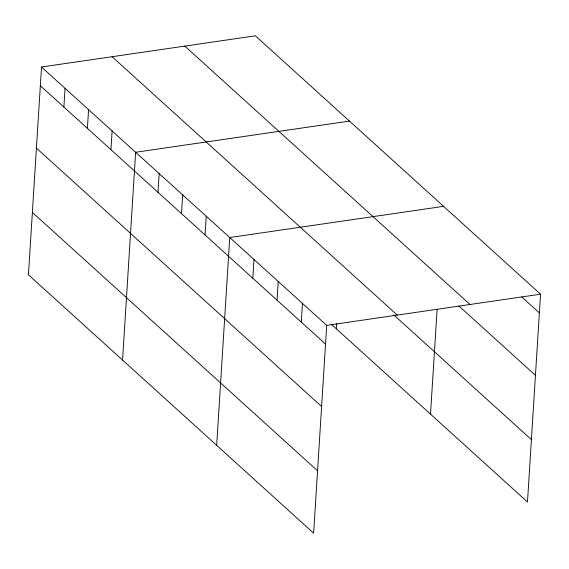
<?xml version="1.0" encoding="UTF-8"?>
<svg xmlns="http://www.w3.org/2000/svg" width="569" height="569" viewBox="0 0 569 569"><rect width="100%" height="100%" fill="white"/><g stroke="black" fill="none" stroke-linecap="round" stroke-linejoin="round"><path stroke-width="0.85" d="M41.523 67L28.45 274.799L313.64 533.181L326.713 325.383L41.523 67L255.36 35.819L540.55 294.201L527.477 502L331.172 324.145M63.877 107.043L65.051 88.316M87.398 128.359L88.579 109.632M110.927 149.675L112.107 130.948M122.563 360.07L135.635 152.264L349.473 121.083M157.983 192.308L159.164 173.581M181.511 213.624L182.692 194.897M205.039 234.94L206.22 216.213M216.675 445.335L229.748 237.529L443.585 206.348M252.814 278.22L253.987 259.492M277.053 300.183L278.227 281.456M301.293 322.139L302.473 303.419M336.4 328.882L336.734 323.612M430.513 414.154L437.099 309.486M326.713 325.383L540.55 294.201M521.681 296.897L539.369 312.922M184.797 46.11L469.987 304.486M458.792 305.866L535.443 375.32M112.093 56.708L397.276 315.091M393.919 315.041L531.403 439.602M40.349 85.727L325.532 344.103M36.423 148.118L321.606 406.501M32.376 212.408L317.566 470.791"/></g></svg>
